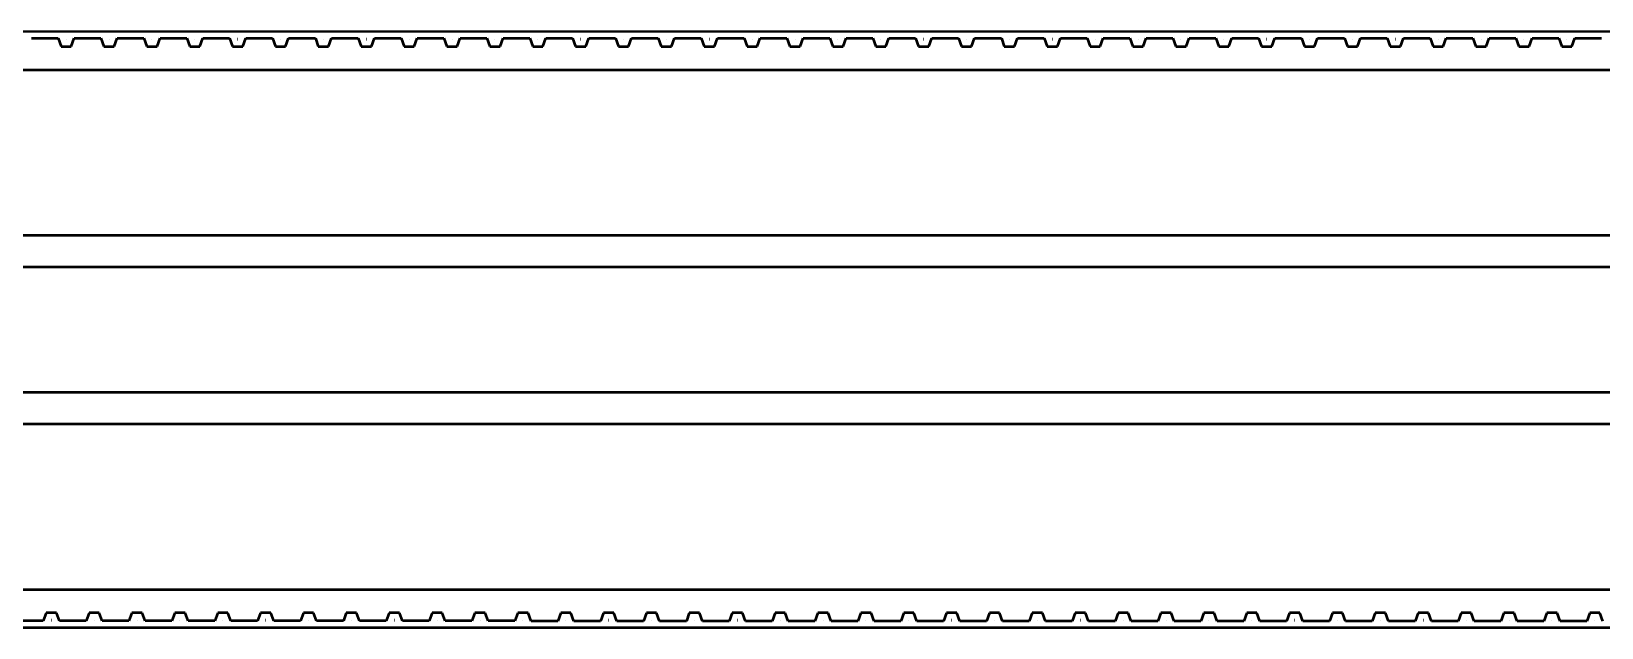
# Model space of a CAD drawing. Header units: millimetres. Extents: x 0 to 6720, y 0 to 4752.
# Drawn here: x 3748.3 to 3823.8, y 1891.7 to 1920.4 of the extents above; entities that cross this region are included whole.
import ezdxf

# ---------------------------------------------------------------- set-up
doc = ezdxf.new("R2010")
doc.units = ezdxf.units.MM
doc.header["$LTSCALE"] = 16
doc.layers.add('Widoczne (ISO)', color=7, linetype='Continuous', lineweight=50)

msp = doc.modelspace()

# ---------------------------------------------------------------- linework, layer by layer
at = {"layer": 'Widoczne (ISO)'}
for p, q in [((4017.77, 1920.407), (3072.958, 1920.426)), ((3748.337, 1920.099), (3749.619, 1920.099)), ((3749.619, 1920.099), (3749.763, 1919.704)), ((3749.763, 1919.704), (3750.254, 1919.704)), ((3750.006, 1920.055), (3750.01, 1920.055)), ((3750.006, 1920.053), (3750.006, 1920.055)), ((3750.01, 1920.053), (3750.006, 1920.053)), ((3750.01, 1920.055), (3750.01, 1920.053)), ((3750.254, 1919.704), (3750.397, 1920.099)), ((3750.397, 1920.099), (3751.68, 1920.099)), ((3751.68, 1920.099), (3751.824, 1919.704)), ((3751.824, 1919.704), (3752.314, 1919.704)), ((3752.067, 1920.055), (3752.071, 1920.055)), ((3752.067, 1920.053), (3752.067, 1920.055)), ((3752.071, 1920.053), (3752.067, 1920.053)), ((3752.071, 1920.055), (3752.071, 1920.053)), ((3752.314, 1919.704), (3752.458, 1920.099)), ((3752.458, 1920.099), (3753.74, 1920.099)), ((3753.74, 1920.099), (3753.884, 1919.704)), ((3753.884, 1919.704), (3754.374, 1919.704)), ((3754.127, 1920.055), (3754.131, 1920.055)), ((3754.127, 1920.053), (3754.127, 1920.055)), ((3754.131, 1920.053), (3754.127, 1920.053)), ((3754.131, 1920.055), (3754.131, 1920.053)), ((3754.374, 1919.704), (3754.518, 1920.099)), ((3754.518, 1920.099), (3755.8, 1920.099)), ((3755.8, 1920.099), (3755.944, 1919.704)), ((3755.944, 1919.704), (3756.435, 1919.704)), ((3756.188, 1920.055), (3756.191, 1920.055)), ((3756.188, 1920.053), (3756.188, 1920.055)), ((3756.191, 1920.053), (3756.188, 1920.053)), ((3756.191, 1920.055), (3756.191, 1920.053)), ((3756.435, 1919.704), (3756.578, 1920.099)), ((3756.578, 1920.099), (3757.861, 1920.099)), ((3757.861, 1920.099), (3758.005, 1919.704)), ((3758.005, 1919.704), (3758.495, 1919.704)), ((3758.248, 1920.055), (3758.252, 1920.055)), ((3758.248, 1920.053), (3758.248, 1920.055)), ((3758.252, 1920.053), (3758.248, 1920.053)), ((3758.252, 1920.055), (3758.252, 1920.053)), ((3758.495, 1919.704), (3758.639, 1920.099)), ((3758.639, 1920.099), (3759.921, 1920.099)), ((3759.921, 1920.099), (3760.065, 1919.704)), ((3760.065, 1919.704), (3760.555, 1919.704)), ((3760.308, 1920.055), (3760.312, 1920.055)), ((3760.308, 1920.053), (3760.308, 1920.055)), ((3760.312, 1920.053), (3760.308, 1920.053)), ((3760.312, 1920.055), (3760.312, 1920.053)), ((3760.555, 1919.704), (3760.699, 1920.099)), ((3760.699, 1920.099), (3761.982, 1920.099)), ((3761.982, 1920.099), (3762.125, 1919.704)), ((3762.125, 1919.704), (3762.616, 1919.704)), ((3762.369, 1920.055), (3762.373, 1920.055)), ((3762.369, 1920.053), (3762.369, 1920.055)), ((3762.373, 1920.053), (3762.369, 1920.053)), ((3762.373, 1920.055), (3762.373, 1920.053)), ((3762.616, 1919.704), (3762.76, 1920.099)), ((3762.76, 1920.099), (3764.042, 1920.099)), ((3764.042, 1920.099), (3764.186, 1919.704)), ((3764.186, 1919.704), (3764.676, 1919.704)), ((3764.429, 1920.055), (3764.433, 1920.055)), ((3764.429, 1920.053), (3764.429, 1920.055)), ((3764.433, 1920.053), (3764.429, 1920.053)), ((3764.433, 1920.055), (3764.433, 1920.053)), ((3764.676, 1919.704), (3764.82, 1920.099)), ((3764.82, 1920.099), (3766.102, 1920.099)), ((3766.102, 1920.099), (3766.246, 1919.704)), ((3766.246, 1919.704), (3766.736, 1919.704)), ((3766.489, 1920.055), (3766.493, 1920.055)), ((3766.489, 1920.052), (3766.489, 1920.055)), ((3766.493, 1920.052), (3766.489, 1920.052)), ((3766.493, 1920.055), (3766.493, 1920.052)), ((3766.736, 1919.704), (3766.88, 1920.099)), ((3766.88, 1920.099), (3768.163, 1920.099)), ((3768.163, 1920.099), (3768.306, 1919.704)), ((3768.306, 1919.704), (3768.797, 1919.704)), ((3768.55, 1920.055), (3768.554, 1920.055)), ((3768.55, 1920.052), (3768.55, 1920.055)), ((3768.554, 1920.052), (3768.55, 1920.052)), ((3768.554, 1920.055), (3768.554, 1920.052)), ((3768.797, 1919.704), (3768.941, 1920.099)), ((3768.941, 1920.099), (3770.223, 1920.099)), ((3770.223, 1920.099), (3770.367, 1919.704)), ((3770.367, 1919.704), (3770.857, 1919.704)), ((3770.61, 1920.055), (3770.614, 1920.055)), ((3770.61, 1920.052), (3770.61, 1920.055)), ((3770.614, 1920.052), (3770.61, 1920.052)), ((3770.614, 1920.055), (3770.614, 1920.052)), ((3770.857, 1919.704), (3771.001, 1920.099)), ((3771.001, 1920.099), (3772.283, 1920.099)), ((3772.283, 1920.099), (3772.427, 1919.704)), ((3772.427, 1919.704), (3772.918, 1919.704)), ((3772.67, 1920.055), (3772.674, 1920.055)), ((3772.67, 1920.052), (3772.67, 1920.055)), ((3772.674, 1920.052), (3772.67, 1920.052)), ((3772.674, 1920.055), (3772.674, 1920.052)), ((3772.918, 1919.704), (3773.061, 1920.099)), ((3773.061, 1920.099), (3774.344, 1920.099)), ((3774.344, 1920.099), (3774.487, 1919.703)), ((3774.487, 1919.703), (3774.978, 1919.703)), ((3774.731, 1920.055), (3774.735, 1920.055)), ((3774.731, 1920.052), (3774.731, 1920.055)), ((3774.735, 1920.052), (3774.731, 1920.052)), ((3774.735, 1920.055), (3774.735, 1920.052)), ((3774.978, 1919.703), (3775.122, 1920.099)), ((3775.122, 1920.099), (3776.404, 1920.099)), ((3776.404, 1920.099), (3776.548, 1919.703)), ((3776.548, 1919.703), (3777.038, 1919.703)), ((3776.791, 1920.055), (3776.795, 1920.055)), ((3776.791, 1920.052), (3776.791, 1920.055)), ((3776.795, 1920.052), (3776.791, 1920.052)), ((3776.795, 1920.055), (3776.795, 1920.052)), ((3777.038, 1919.703), (3777.182, 1920.099)), ((3777.182, 1920.099), (3778.464, 1920.098)), ((3778.464, 1920.098), (3778.608, 1919.703)), ((3778.608, 1919.703), (3779.099, 1919.703)), ((3778.851, 1920.055), (3778.855, 1920.055)), ((3778.851, 1920.052), (3778.851, 1920.055)), ((3778.855, 1920.052), (3778.851, 1920.052)), ((3778.855, 1920.055), (3778.855, 1920.052)), ((3779.099, 1919.703), (3779.242, 1920.098)), ((3779.242, 1920.098), (3780.525, 1920.098)), ((3780.525, 1920.098), (3780.669, 1919.703)), ((3780.669, 1919.703), (3781.159, 1919.703)), ((3780.912, 1920.055), (3780.916, 1920.055)), ((3780.912, 1920.052), (3780.912, 1920.055)), ((3780.916, 1920.052), (3780.912, 1920.052)), ((3780.916, 1920.055), (3780.916, 1920.052)), ((3781.159, 1919.703), (3781.303, 1920.098)), ((3781.303, 1920.098), (3782.585, 1920.098)), ((3782.585, 1920.098), (3782.729, 1919.703)), ((3782.729, 1919.703), (3783.219, 1919.703)), ((3782.972, 1920.055), (3782.976, 1920.055)), ((3782.972, 1920.052), (3782.972, 1920.055)), ((3782.976, 1920.052), (3782.972, 1920.052)), ((3782.976, 1920.055), (3782.976, 1920.052)), ((3783.219, 1919.703), (3783.363, 1920.098)), ((3783.363, 1920.098), (3784.646, 1920.098)), ((3784.646, 1920.098), (3784.789, 1919.703)), ((3784.789, 1919.703), (3785.28, 1919.703)), ((3785.033, 1920.054), (3785.036, 1920.054)), ((3785.033, 1920.052), (3785.033, 1920.054)), ((3785.036, 1920.052), (3785.033, 1920.052)), ((3785.036, 1920.054), (3785.036, 1920.052)), ((3785.28, 1919.703), (3785.424, 1920.098)), ((3785.424, 1920.098), (3786.706, 1920.098)), ((3786.706, 1920.098), (3786.85, 1919.703)), ((3786.85, 1919.703), (3787.34, 1919.703)), ((3787.093, 1920.054), (3787.097, 1920.054)), ((3787.093, 1920.052), (3787.093, 1920.054)), ((3787.097, 1920.052), (3787.093, 1920.052)), ((3787.097, 1920.054), (3787.097, 1920.052)), ((3787.34, 1919.703), (3787.484, 1920.098)), ((3787.484, 1920.098), (3788.766, 1920.098)), ((3788.766, 1920.098), (3788.91, 1919.703)), ((3788.91, 1919.703), (3789.4, 1919.703)), ((3789.153, 1920.054), (3789.157, 1920.054)), ((3789.153, 1920.052), (3789.153, 1920.054)), ((3789.157, 1920.052), (3789.153, 1920.052)), ((3789.157, 1920.054), (3789.157, 1920.052)), ((3789.4, 1919.703), (3789.544, 1920.098)), ((3789.544, 1920.098), (3790.827, 1920.098)), ((3790.827, 1920.098), (3790.97, 1919.703)), ((3790.97, 1919.703), (3791.461, 1919.703)), ((3791.214, 1920.054), (3791.218, 1920.054)), ((3791.214, 1920.052), (3791.214, 1920.054)), ((3791.218, 1920.052), (3791.214, 1920.052)), ((3791.218, 1920.054), (3791.218, 1920.052)), ((3791.461, 1919.703), (3791.605, 1920.098)), ((3791.605, 1920.098), (3792.887, 1920.098)), ((3792.887, 1920.098), (3793.031, 1919.703)), ((3793.031, 1919.703), (3793.521, 1919.703)), ((3793.274, 1920.054), (3793.278, 1920.054)), ((3793.274, 1920.052), (3793.274, 1920.054)), ((3793.278, 1920.052), (3793.274, 1920.052)), ((3793.278, 1920.054), (3793.278, 1920.052)), ((3793.521, 1919.703), (3793.665, 1920.098)), ((3793.665, 1920.098), (3794.947, 1920.098)), ((3794.947, 1920.098), (3795.091, 1919.703)), ((3795.091, 1919.703), (3795.582, 1919.703)), ((3795.334, 1920.054), (3795.338, 1920.054)), ((3795.334, 1920.052), (3795.334, 1920.054)), ((3795.338, 1920.052), (3795.334, 1920.052)), ((3795.338, 1920.054), (3795.338, 1920.052)), ((3795.582, 1919.703), (3795.725, 1920.098)), ((3795.725, 1920.098), (3797.008, 1920.098)), ((3797.008, 1920.098), (3797.151, 1919.703)), ((3797.151, 1919.703), (3797.642, 1919.703)), ((3797.395, 1920.054), (3797.399, 1920.054)), ((3797.395, 1920.052), (3797.395, 1920.054)), ((3797.399, 1920.052), (3797.395, 1920.052)), ((3797.399, 1920.054), (3797.399, 1920.052)), ((3797.642, 1919.703), (3797.786, 1920.098)), ((3797.786, 1920.098), (3799.068, 1920.098)), ((3799.068, 1920.098), (3799.212, 1919.703)), ((3799.212, 1919.703), (3799.702, 1919.703)), ((3799.455, 1920.054), (3799.459, 1920.054)), ((3799.455, 1920.052), (3799.455, 1920.054)), ((3799.459, 1920.052), (3799.455, 1920.052)), ((3799.459, 1920.054), (3799.459, 1920.052)), ((3799.702, 1919.703), (3799.846, 1920.098)), ((3799.846, 1920.098), (3801.128, 1920.098)), ((3801.128, 1920.098), (3801.272, 1919.703)), ((3801.272, 1919.703), (3801.763, 1919.703)), ((3801.515, 1920.054), (3801.519, 1920.054)), ((3801.515, 1920.052), (3801.515, 1920.054)), ((3801.519, 1920.052), (3801.515, 1920.052)), ((3801.519, 1920.054), (3801.519, 1920.052)), ((3801.763, 1919.703), (3801.906, 1920.098)), ((3801.906, 1920.098), (3803.189, 1920.098)), ((3803.189, 1920.098), (3803.333, 1919.703)), ((3803.333, 1919.703), (3803.823, 1919.703)), ((3803.576, 1920.054), (3803.58, 1920.054)), ((3803.576, 1920.052), (3803.576, 1920.054)), ((3803.58, 1920.052), (3803.576, 1920.052)), ((3803.58, 1920.054), (3803.58, 1920.052)), ((3803.823, 1919.703), (3803.967, 1920.098)), ((3803.967, 1920.098), (3805.249, 1920.098)), ((3805.249, 1920.098), (3805.393, 1919.703)), ((3805.393, 1919.703), (3805.883, 1919.703)), ((3805.636, 1920.054), (3805.64, 1920.054)), ((3805.636, 1920.052), (3805.636, 1920.054)), ((3805.64, 1920.052), (3805.636, 1920.052)), ((3805.64, 1920.054), (3805.64, 1920.052)), ((3805.883, 1919.703), (3806.027, 1920.098)), ((3806.027, 1920.098), (3807.31, 1920.098)), ((3807.31, 1920.098), (3807.453, 1919.703)), ((3807.453, 1919.703), (3807.944, 1919.703)), ((3807.697, 1920.054), (3807.7, 1920.054)), ((3807.697, 1920.052), (3807.697, 1920.054)), ((3807.7, 1920.052), (3807.697, 1920.052)), ((3807.7, 1920.054), (3807.7, 1920.052)), ((3807.944, 1919.703), (3808.088, 1920.098)), ((3808.088, 1920.098), (3809.37, 1920.098)), ((3809.37, 1920.098), (3809.514, 1919.703)), ((3809.514, 1919.703), (3810.004, 1919.703)), ((3809.757, 1920.054), (3809.761, 1920.054)), ((3809.757, 1920.052), (3809.757, 1920.054)), ((3809.761, 1920.052), (3809.757, 1920.052)), ((3809.761, 1920.054), (3809.761, 1920.052)), ((3810.004, 1919.703), (3810.148, 1920.098)), ((3810.148, 1920.098), (3811.43, 1920.098)), ((3811.43, 1920.098), (3811.574, 1919.703)), ((3811.574, 1919.703), (3812.064, 1919.703)), ((3811.817, 1920.054), (3811.821, 1920.054)), ((3811.817, 1920.052), (3811.817, 1920.054)), ((3811.821, 1920.052), (3811.817, 1920.052)), ((3811.821, 1920.054), (3811.821, 1920.052)), ((3812.064, 1919.703), (3812.208, 1920.098)), ((3812.208, 1920.098), (3813.491, 1920.098)), ((3813.491, 1920.098), (3813.634, 1919.703)), ((3813.634, 1919.703), (3814.125, 1919.703)), ((3813.878, 1920.054), (3813.882, 1920.054)), ((3813.878, 1920.052), (3813.878, 1920.054)), ((3813.882, 1920.052), (3813.878, 1920.052)), ((3813.882, 1920.054), (3813.882, 1920.052)), ((3814.125, 1919.703), (3814.269, 1920.098)), ((3814.269, 1920.098), (3815.551, 1920.098)), ((3815.551, 1920.098), (3815.695, 1919.703)), ((3815.695, 1919.703), (3816.185, 1919.703)), ((3815.938, 1920.054), (3815.942, 1920.054)), ((3815.938, 1920.051), (3815.938, 1920.054)), ((3815.942, 1920.051), (3815.938, 1920.051)), ((3815.942, 1920.054), (3815.942, 1920.051)), ((3816.185, 1919.703), (3816.329, 1920.098)), ((3816.329, 1920.098), (3817.611, 1920.098)), ((3817.611, 1920.098), (3817.755, 1919.703)), ((3817.755, 1919.703), (3818.246, 1919.703)), ((3817.998, 1920.054), (3818.002, 1920.054)), ((3817.998, 1920.051), (3817.998, 1920.054)), ((3818.002, 1920.051), (3817.998, 1920.051)), ((3818.002, 1920.054), (3818.002, 1920.051)), ((3818.246, 1919.703), (3818.389, 1920.098)), ((3818.389, 1920.098), (3819.672, 1920.098)), ((3819.672, 1920.098), (3819.815, 1919.703)), ((3819.815, 1919.703), (3820.306, 1919.703)), ((3820.059, 1920.054), (3820.063, 1920.054)), ((3820.059, 1920.051), (3820.059, 1920.054)), ((3820.063, 1920.051), (3820.059, 1920.051)), ((3820.063, 1920.054), (3820.063, 1920.051)), ((3820.306, 1919.703), (3820.45, 1920.098)), ((3820.45, 1920.098), (3821.732, 1920.098)), ((3821.732, 1920.098), (3821.876, 1919.703)), ((3821.876, 1919.703), (3822.366, 1919.703)), ((3822.119, 1920.054), (3822.123, 1920.054)), ((3822.119, 1920.051), (3822.119, 1920.054)), ((3822.123, 1920.051), (3822.119, 1920.051)), ((3822.123, 1920.054), (3822.123, 1920.051)), ((3822.366, 1919.703), (3822.51, 1920.098)), ((3822.51, 1920.098), (3823.792, 1920.098)), ((3072.958, 1918.573), (4017.77, 1918.573)), ((4017.77, 1910.598), (3066.433, 1910.598)), ((3067.933, 1909.098), (4017.77, 1909.098)), ((4017.77, 1903.048), (3067.933, 1903.048)), ((3066.433, 1901.548), (4017.77, 1901.548)), ((3062.958, 1893.573), (4017.77, 1893.573)), ((3749.048, 1892.454), (3748.904, 1892.059)), ((3749.538, 1892.454), (3749.048, 1892.454)), ((3749.682, 1892.059), (3749.538, 1892.454)), ((3751.108, 1892.454), (3750.964, 1892.059)), ((3751.599, 1892.454), (3751.108, 1892.454)), ((3751.742, 1892.059), (3751.599, 1892.454)), ((3753.169, 1892.454), (3753.025, 1892.059)), ((3753.659, 1892.454), (3753.169, 1892.454)), ((3753.803, 1892.059), (3753.659, 1892.454)), ((3755.229, 1892.454), (3755.085, 1892.059)), ((3755.719, 1892.454), (3755.229, 1892.454)), ((3755.863, 1892.059), (3755.719, 1892.454)), ((3757.289, 1892.454), (3757.146, 1892.059)), ((3757.78, 1892.454), (3757.289, 1892.454)), ((3757.924, 1892.059), (3757.78, 1892.454)), ((3759.35, 1892.454), (3759.206, 1892.059)), ((3759.84, 1892.454), (3759.35, 1892.454)), ((3759.984, 1892.059), (3759.84, 1892.454)), ((3761.41, 1892.454), (3761.266, 1892.059)), ((3761.9, 1892.454), (3761.41, 1892.454)), ((3762.044, 1892.059), (3761.9, 1892.454)), ((3763.47, 1892.454), (3763.327, 1892.059)), ((3763.961, 1892.454), (3763.47, 1892.454)), ((3764.105, 1892.059), (3763.961, 1892.454)), ((3765.531, 1892.454), (3765.387, 1892.059)), ((3766.021, 1892.454), (3765.531, 1892.454)), ((3766.165, 1892.059), (3766.021, 1892.454)), ((3767.591, 1892.454), (3767.447, 1892.059)), ((3768.082, 1892.454), (3767.591, 1892.454)), ((3768.225, 1892.059), (3768.082, 1892.454)), ((3769.652, 1892.454), (3769.508, 1892.059)), ((3770.142, 1892.454), (3769.652, 1892.454)), ((3770.286, 1892.059), (3770.142, 1892.454)), ((3771.712, 1892.454), (3771.568, 1892.059)), ((3772.202, 1892.454), (3771.712, 1892.454)), ((3772.346, 1892.058), (3772.202, 1892.454)), ((3773.772, 1892.454), (3773.628, 1892.058)), ((3774.263, 1892.454), (3773.772, 1892.454)), ((3774.406, 1892.058), (3774.263, 1892.454)), ((3775.833, 1892.453), (3775.689, 1892.058)), ((3776.323, 1892.453), (3775.833, 1892.453)), ((3776.467, 1892.058), (3776.323, 1892.453)), ((3777.893, 1892.453), (3777.749, 1892.058)), ((3778.383, 1892.453), (3777.893, 1892.453)), ((3778.527, 1892.058), (3778.383, 1892.453)), ((3779.953, 1892.453), (3779.81, 1892.058)), ((3780.444, 1892.453), (3779.953, 1892.453)), ((3780.588, 1892.058), (3780.444, 1892.453)), ((3782.014, 1892.453), (3781.87, 1892.058)), ((3782.504, 1892.453), (3782.014, 1892.453)), ((3782.648, 1892.058), (3782.504, 1892.453)), ((3784.074, 1892.453), (3783.93, 1892.058)), ((3784.564, 1892.453), (3784.074, 1892.453)), ((3784.708, 1892.058), (3784.564, 1892.453)), ((3786.134, 1892.453), (3785.991, 1892.058)), ((3786.625, 1892.453), (3786.134, 1892.453)), ((3786.769, 1892.058), (3786.625, 1892.453)), ((3788.195, 1892.453), (3788.051, 1892.058)), ((3788.685, 1892.453), (3788.195, 1892.453)), ((3788.829, 1892.058), (3788.685, 1892.453)), ((3790.255, 1892.453), (3790.111, 1892.058)), ((3790.746, 1892.453), (3790.255, 1892.453)), ((3790.889, 1892.058), (3790.746, 1892.453)), ((3792.315, 1892.453), (3792.172, 1892.058)), ((3792.806, 1892.453), (3792.315, 1892.453)), ((3792.95, 1892.058), (3792.806, 1892.453)), ((3794.376, 1892.453), (3794.232, 1892.058)), ((3794.866, 1892.453), (3794.376, 1892.453)), ((3795.01, 1892.058), (3794.866, 1892.453)), ((3796.436, 1892.453), (3796.292, 1892.058)), ((3796.927, 1892.453), (3796.436, 1892.453)), ((3797.07, 1892.058), (3796.927, 1892.453)), ((3798.497, 1892.453), (3798.353, 1892.058)), ((3798.987, 1892.453), (3798.497, 1892.453)), ((3799.131, 1892.058), (3798.987, 1892.453)), ((3800.557, 1892.453), (3800.413, 1892.058)), ((3801.047, 1892.453), (3800.557, 1892.453)), ((3801.191, 1892.058), (3801.047, 1892.453)), ((3802.617, 1892.453), (3802.474, 1892.058)), ((3803.108, 1892.453), (3802.617, 1892.453)), ((3803.252, 1892.058), (3803.108, 1892.453)), ((3804.678, 1892.453), (3804.534, 1892.058)), ((3805.168, 1892.453), (3804.678, 1892.453)), ((3805.312, 1892.058), (3805.168, 1892.453)), ((3806.738, 1892.453), (3806.594, 1892.058)), ((3807.228, 1892.453), (3806.738, 1892.453)), ((3807.372, 1892.058), (3807.228, 1892.453)), ((3808.798, 1892.453), (3808.655, 1892.058)), ((3809.289, 1892.453), (3808.798, 1892.453)), ((3809.433, 1892.058), (3809.289, 1892.453)), ((3810.859, 1892.453), (3810.715, 1892.058)), ((3811.349, 1892.453), (3810.859, 1892.453)), ((3811.493, 1892.058), (3811.349, 1892.453)), ((3812.919, 1892.453), (3812.775, 1892.058)), ((3813.41, 1892.453), (3812.919, 1892.453)), ((3813.553, 1892.058), (3813.41, 1892.453)), ((3814.979, 1892.453), (3814.836, 1892.058)), ((3815.47, 1892.453), (3814.979, 1892.453)), ((3815.614, 1892.058), (3815.47, 1892.453)), ((3817.04, 1892.453), (3816.896, 1892.058)), ((3817.53, 1892.453), (3817.04, 1892.453)), ((3817.674, 1892.058), (3817.53, 1892.453)), ((3819.1, 1892.453), (3818.956, 1892.058)), ((3819.591, 1892.453), (3819.1, 1892.453)), ((3819.734, 1892.058), (3819.591, 1892.453)), ((3821.161, 1892.453), (3821.017, 1892.058)), ((3821.651, 1892.453), (3821.161, 1892.453)), ((3821.795, 1892.057), (3821.651, 1892.453)), ((3823.221, 1892.453), (3823.077, 1892.057)), ((3823.711, 1892.453), (3823.221, 1892.453)), ((3823.855, 1892.057), (3823.711, 1892.453)), ((3062.958, 1891.759), (4017.77, 1891.74)), ((3748.904, 1892.059), (3747.622, 1892.059)), ((3749.291, 1892.105), (3749.295, 1892.105)), ((3749.291, 1892.103), (3749.291, 1892.105)), ((3749.295, 1892.103), (3749.291, 1892.103)), ((3749.295, 1892.105), (3749.295, 1892.103)), ((3750.964, 1892.059), (3749.682, 1892.059)), ((3751.351, 1892.105), (3751.355, 1892.105)), ((3751.351, 1892.103), (3751.351, 1892.105)), ((3751.355, 1892.103), (3751.351, 1892.103)), ((3751.355, 1892.105), (3751.355, 1892.103)), ((3753.025, 1892.059), (3751.742, 1892.059)), ((3753.412, 1892.105), (3753.416, 1892.105)), ((3753.412, 1892.103), (3753.412, 1892.105)), ((3753.416, 1892.103), (3753.412, 1892.103)), ((3753.416, 1892.105), (3753.416, 1892.103)), ((3755.085, 1892.059), (3753.803, 1892.059)), ((3755.472, 1892.105), (3755.476, 1892.105)), ((3755.472, 1892.103), (3755.472, 1892.105)), ((3755.476, 1892.103), (3755.472, 1892.103)), ((3755.476, 1892.105), (3755.476, 1892.103)), ((3757.146, 1892.059), (3755.863, 1892.059)), ((3757.533, 1892.105), (3757.536, 1892.105)), ((3757.533, 1892.103), (3757.533, 1892.105)), ((3757.536, 1892.103), (3757.533, 1892.103)), ((3757.536, 1892.105), (3757.536, 1892.103)), ((3759.206, 1892.059), (3757.924, 1892.059)), ((3759.593, 1892.105), (3759.597, 1892.105)), ((3759.593, 1892.103), (3759.593, 1892.105)), ((3759.597, 1892.103), (3759.593, 1892.103)), ((3759.597, 1892.105), (3759.597, 1892.103)), ((3761.266, 1892.059), (3759.984, 1892.059)), ((3761.653, 1892.105), (3761.657, 1892.105)), ((3761.653, 1892.103), (3761.653, 1892.105)), ((3761.657, 1892.103), (3761.653, 1892.103)), ((3761.657, 1892.105), (3761.657, 1892.103)), ((3763.327, 1892.059), (3762.044, 1892.059)), ((3763.714, 1892.105), (3763.718, 1892.105)), ((3763.714, 1892.103), (3763.714, 1892.105)), ((3763.718, 1892.103), (3763.714, 1892.103)), ((3763.718, 1892.105), (3763.718, 1892.103)), ((3765.387, 1892.059), (3764.105, 1892.059)), ((3765.774, 1892.105), (3765.778, 1892.105)), ((3765.774, 1892.103), (3765.774, 1892.105)), ((3765.778, 1892.103), (3765.774, 1892.103)), ((3765.778, 1892.105), (3765.778, 1892.103)), ((3767.447, 1892.059), (3766.165, 1892.059)), ((3767.834, 1892.105), (3767.838, 1892.105)), ((3767.834, 1892.102), (3767.834, 1892.105)), ((3767.838, 1892.102), (3767.834, 1892.102)), ((3767.838, 1892.105), (3767.838, 1892.102)), ((3769.508, 1892.059), (3768.225, 1892.059)), ((3769.895, 1892.105), (3769.899, 1892.105)), ((3769.895, 1892.102), (3769.895, 1892.105)), ((3769.899, 1892.102), (3769.895, 1892.102)), ((3769.899, 1892.105), (3769.899, 1892.102)), ((3771.568, 1892.059), (3770.286, 1892.059)), ((3771.955, 1892.105), (3771.959, 1892.105)), ((3771.955, 1892.102), (3771.955, 1892.105)), ((3771.959, 1892.102), (3771.955, 1892.102)), ((3771.959, 1892.105), (3771.959, 1892.102)), ((3773.628, 1892.058), (3772.346, 1892.058)), ((3774.015, 1892.105), (3774.019, 1892.105)), ((3774.015, 1892.102), (3774.015, 1892.105)), ((3774.019, 1892.102), (3774.015, 1892.102)), ((3774.019, 1892.105), (3774.019, 1892.102)), ((3775.689, 1892.058), (3774.406, 1892.058)), ((3776.076, 1892.105), (3776.08, 1892.105)), ((3776.076, 1892.102), (3776.076, 1892.105)), ((3776.08, 1892.102), (3776.076, 1892.102)), ((3776.08, 1892.105), (3776.08, 1892.102)), ((3777.749, 1892.058), (3776.467, 1892.058)), ((3778.136, 1892.105), (3778.14, 1892.105)), ((3778.136, 1892.102), (3778.136, 1892.105)), ((3778.14, 1892.102), (3778.136, 1892.102)), ((3778.14, 1892.105), (3778.14, 1892.102)), ((3779.81, 1892.058), (3778.527, 1892.058)), ((3780.197, 1892.105), (3780.2, 1892.105)), ((3780.197, 1892.102), (3780.197, 1892.105)), ((3780.2, 1892.102), (3780.197, 1892.102)), ((3780.2, 1892.105), (3780.2, 1892.102)), ((3781.87, 1892.058), (3780.588, 1892.058)), ((3782.257, 1892.105), (3782.261, 1892.105)), ((3782.257, 1892.102), (3782.257, 1892.105)), ((3782.261, 1892.102), (3782.257, 1892.102)), ((3782.261, 1892.105), (3782.261, 1892.102)), ((3783.93, 1892.058), (3782.648, 1892.058)), ((3784.317, 1892.104), (3784.321, 1892.104)), ((3784.317, 1892.102), (3784.317, 1892.104)), ((3784.321, 1892.102), (3784.317, 1892.102)), ((3784.321, 1892.104), (3784.321, 1892.102)), ((3785.991, 1892.058), (3784.708, 1892.058)), ((3786.378, 1892.104), (3786.382, 1892.104)), ((3786.378, 1892.102), (3786.378, 1892.104)), ((3786.382, 1892.102), (3786.378, 1892.102)), ((3786.382, 1892.104), (3786.382, 1892.102)), ((3788.051, 1892.058), (3786.769, 1892.058)), ((3788.438, 1892.104), (3788.442, 1892.104)), ((3788.438, 1892.102), (3788.438, 1892.104)), ((3788.442, 1892.102), (3788.438, 1892.102)), ((3788.442, 1892.104), (3788.442, 1892.102)), ((3790.111, 1892.058), (3788.829, 1892.058)), ((3790.498, 1892.104), (3790.502, 1892.104)), ((3790.498, 1892.102), (3790.498, 1892.104)), ((3790.502, 1892.102), (3790.498, 1892.102)), ((3790.502, 1892.104), (3790.502, 1892.102)), ((3792.172, 1892.058), (3790.889, 1892.058)), ((3792.559, 1892.104), (3792.563, 1892.104)), ((3792.559, 1892.102), (3792.559, 1892.104)), ((3792.563, 1892.102), (3792.559, 1892.102)), ((3792.563, 1892.104), (3792.563, 1892.102)), ((3794.232, 1892.058), (3792.95, 1892.058)), ((3794.619, 1892.104), (3794.623, 1892.104)), ((3794.619, 1892.102), (3794.619, 1892.104)), ((3794.623, 1892.102), (3794.619, 1892.102)), ((3794.623, 1892.104), (3794.623, 1892.102)), ((3796.292, 1892.058), (3795.01, 1892.058)), ((3796.679, 1892.104), (3796.683, 1892.104)), ((3796.679, 1892.102), (3796.679, 1892.104)), ((3796.683, 1892.102), (3796.679, 1892.102)), ((3796.683, 1892.104), (3796.683, 1892.102)), ((3798.353, 1892.058), (3797.07, 1892.058)), ((3798.74, 1892.104), (3798.744, 1892.104)), ((3798.74, 1892.102), (3798.74, 1892.104)), ((3798.744, 1892.102), (3798.74, 1892.102)), ((3798.744, 1892.104), (3798.744, 1892.102)), ((3800.413, 1892.058), (3799.131, 1892.058)), ((3800.8, 1892.104), (3800.804, 1892.104)), ((3800.8, 1892.102), (3800.8, 1892.104)), ((3800.804, 1892.102), (3800.8, 1892.102)), ((3800.804, 1892.104), (3800.804, 1892.102)), ((3802.474, 1892.058), (3801.191, 1892.058)), ((3802.861, 1892.104), (3802.864, 1892.104)), ((3802.861, 1892.102), (3802.861, 1892.104)), ((3802.864, 1892.102), (3802.861, 1892.102)), ((3802.864, 1892.104), (3802.864, 1892.102)), ((3804.534, 1892.058), (3803.252, 1892.058)), ((3804.921, 1892.104), (3804.925, 1892.104)), ((3804.921, 1892.102), (3804.921, 1892.104)), ((3804.925, 1892.102), (3804.921, 1892.102)), ((3804.925, 1892.104), (3804.925, 1892.102)), ((3806.594, 1892.058), (3805.312, 1892.058)), ((3806.981, 1892.104), (3806.985, 1892.104)), ((3806.981, 1892.102), (3806.981, 1892.104)), ((3806.985, 1892.102), (3806.981, 1892.102)), ((3806.985, 1892.104), (3806.985, 1892.102)), ((3808.655, 1892.058), (3807.372, 1892.058)), ((3809.042, 1892.104), (3809.046, 1892.104)), ((3809.042, 1892.102), (3809.042, 1892.104)), ((3809.046, 1892.102), (3809.042, 1892.102)), ((3809.046, 1892.104), (3809.046, 1892.102)), ((3810.715, 1892.058), (3809.433, 1892.058)), ((3811.102, 1892.104), (3811.106, 1892.104)), ((3811.102, 1892.102), (3811.102, 1892.104)), ((3811.106, 1892.102), (3811.102, 1892.102)), ((3811.106, 1892.104), (3811.106, 1892.102)), ((3812.775, 1892.058), (3811.493, 1892.058)), ((3813.162, 1892.104), (3813.166, 1892.104)), ((3813.162, 1892.102), (3813.162, 1892.104)), ((3813.166, 1892.102), (3813.162, 1892.102)), ((3813.166, 1892.104), (3813.166, 1892.102)), ((3814.836, 1892.058), (3813.553, 1892.058)), ((3815.223, 1892.104), (3815.227, 1892.104)), ((3815.223, 1892.102), (3815.223, 1892.104)), ((3815.227, 1892.102), (3815.223, 1892.102)), ((3815.227, 1892.104), (3815.227, 1892.102)), ((3816.896, 1892.058), (3815.614, 1892.058)), ((3817.283, 1892.104), (3817.287, 1892.104)), ((3817.283, 1892.101), (3817.283, 1892.104)), ((3817.287, 1892.101), (3817.283, 1892.101)), ((3817.287, 1892.104), (3817.287, 1892.101)), ((3818.956, 1892.058), (3817.674, 1892.058)), ((3819.343, 1892.104), (3819.347, 1892.104)), ((3819.343, 1892.101), (3819.343, 1892.104)), ((3819.347, 1892.101), (3819.343, 1892.101)), ((3819.347, 1892.104), (3819.347, 1892.101)), ((3821.017, 1892.058), (3819.734, 1892.058)), ((3821.404, 1892.104), (3821.408, 1892.104)), ((3821.404, 1892.101), (3821.404, 1892.104)), ((3821.408, 1892.101), (3821.404, 1892.101)), ((3821.408, 1892.104), (3821.408, 1892.101)), ((3823.077, 1892.057), (3821.795, 1892.057)), ((3823.464, 1892.104), (3823.468, 1892.104)), ((3823.464, 1892.101), (3823.464, 1892.104)), ((3823.468, 1892.101), (3823.464, 1892.101)), ((3823.468, 1892.104), (3823.468, 1892.101))]:
    msp.add_line(p, q, dxfattribs=at)

doc.saveas('drawing.dxf')
